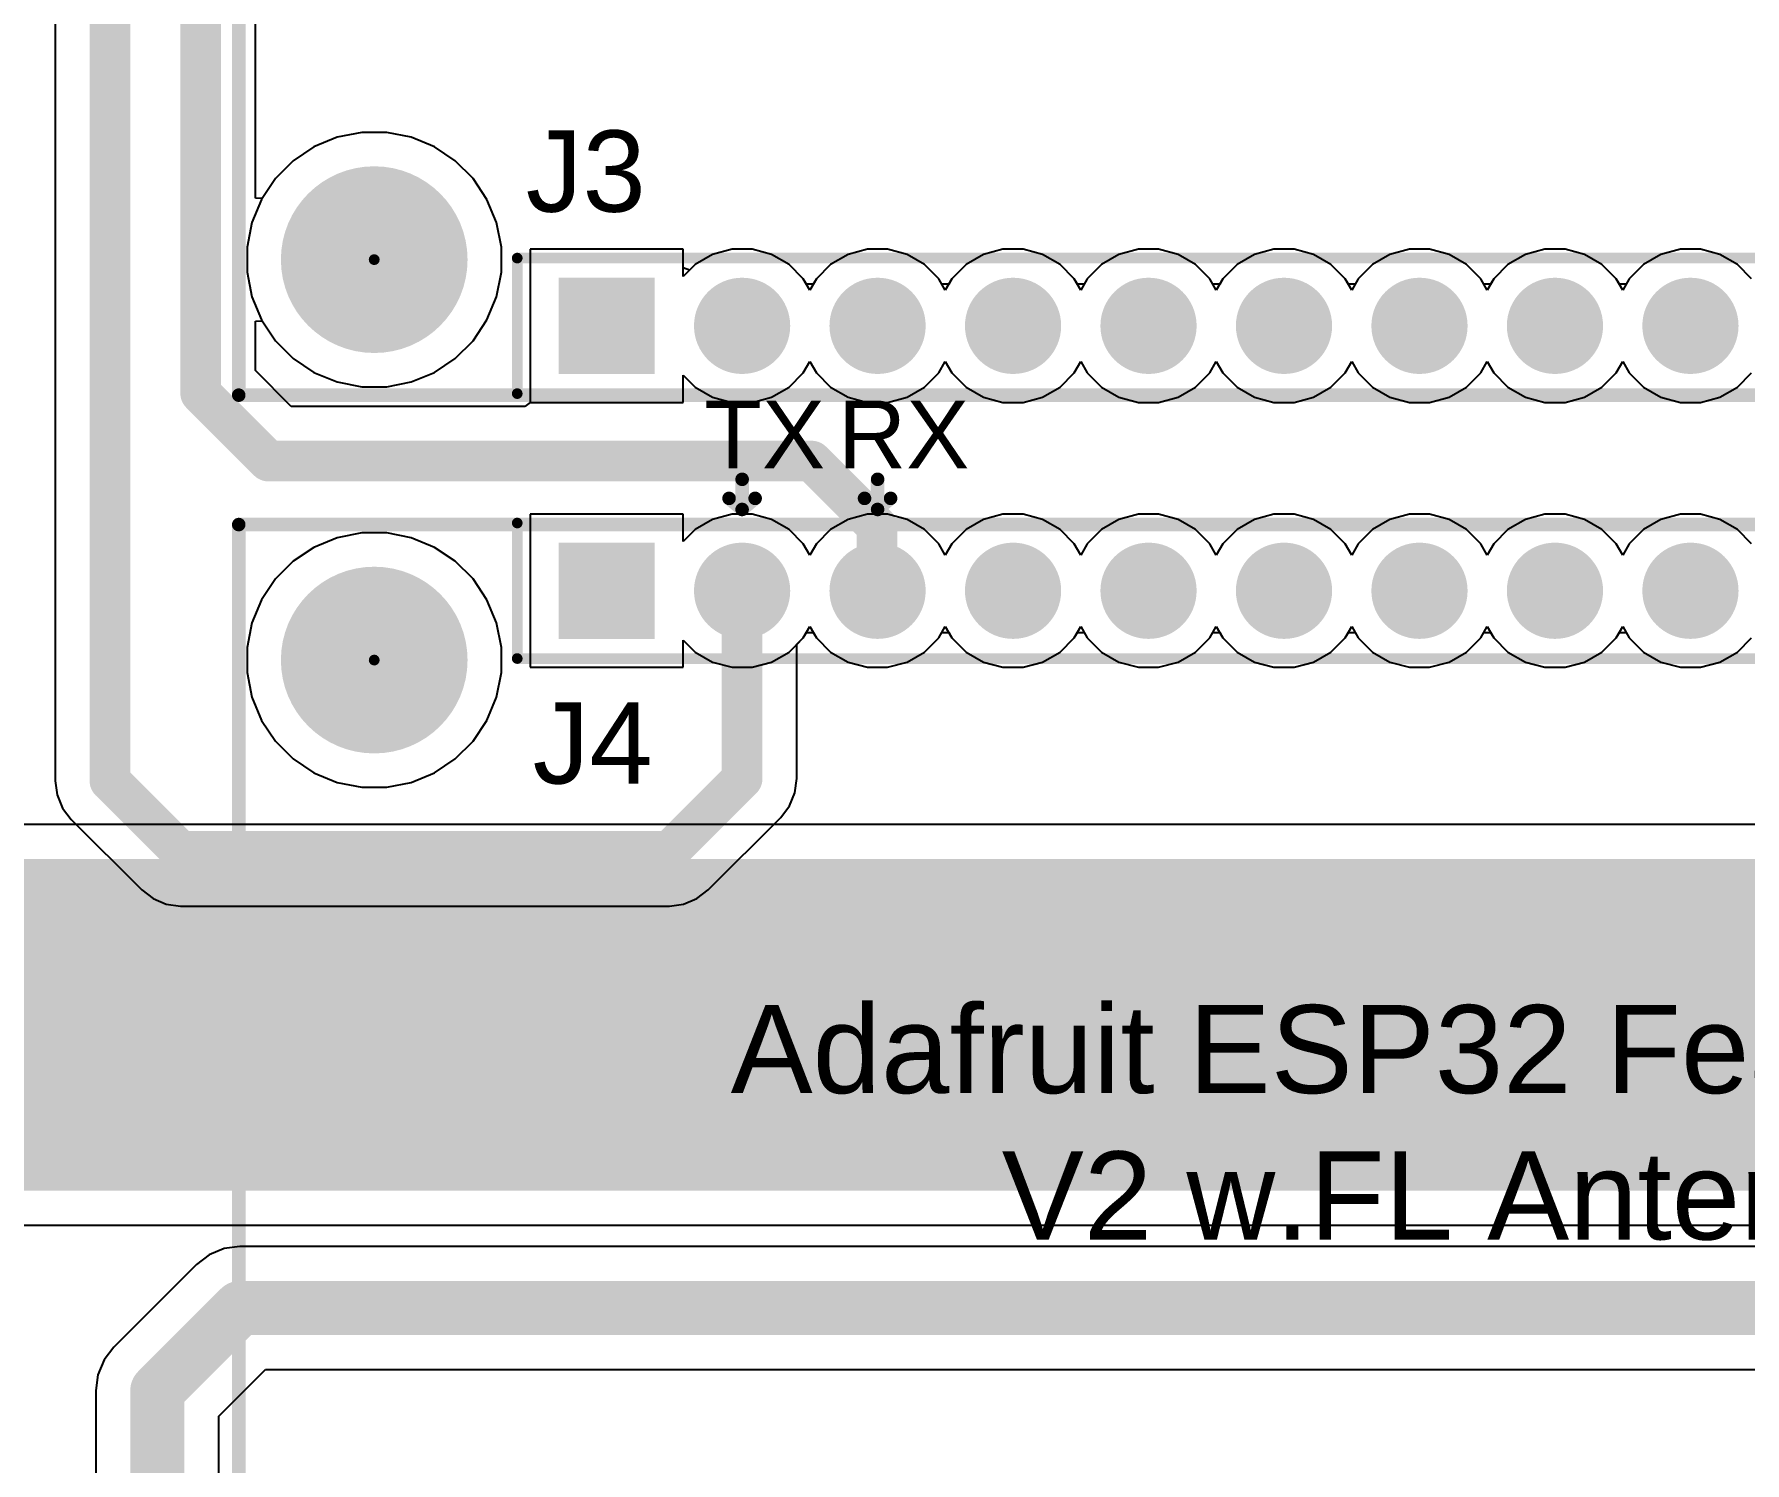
# Model space of a CAD drawing. Header units: millimetres. Extents: x 0 to 97, y 0 to 137.
# Drawn here: x 24.36 to 56.43, y 82.98 to 109.75 of the extents above; entities that cross this region are included whole.
import ezdxf

# ---------------------------------------------------------------- set-up
doc = ezdxf.new("R2010")
doc.units = ezdxf.units.MM
for name, color, linetype in [('BottomLayer', 5, 'Continuous'), ('BottomSolder', 6, 'Continuous'), ('MultiLayer', 9, 'Continuous'), ('PadHoleLayer', 156, 'Continuous'), ('TopLayer', 1, 'Continuous'), ('TopOverlay', 2, 'Continuous'), ('TopSolder', 216, 'Continuous')]:
    doc.layers.add(name, color=color, linetype=linetype)
doc.styles.add('Arial', font='', dxfattribs={"height": 0.2})
doc.styles.get('Arial').set_extended_font_data('Arial')

# ---------------------------------------------------------------- blocks, each defined once
blk = doc.blocks.new('HDR1X16_F______9')
at = {"layer": 'BottomLayer'}
blk.add_hatch(color=5, dxfattribs=at).paths.add_polyline_path([(-19.85, 0.8), (-18.25, 0.8), (-18.25, -0.8), (-19.85, -0.8)])
h = blk.add_hatch(color=5, dxfattribs=at)
edge = h.paths.add_edge_path()
edge.add_arc((-16.51, 0), 0.8, 0, 360)
h = blk.add_hatch(color=5, dxfattribs=at)
edge = h.paths.add_edge_path()
edge.add_arc((-13.97, 0), 0.8, 0, 360)
h = blk.add_hatch(color=5, dxfattribs=at)
edge = h.paths.add_edge_path()
edge.add_arc((-11.43, 0), 0.8, 0, 360)
h = blk.add_hatch(color=5, dxfattribs=at)
edge = h.paths.add_edge_path()
edge.add_arc((-8.89, 0), 0.8, 0, 360)
h = blk.add_hatch(color=5, dxfattribs=at)
edge = h.paths.add_edge_path()
edge.add_arc((-6.35, 0), 0.8, 0, 360)
h = blk.add_hatch(color=5, dxfattribs=at)
edge = h.paths.add_edge_path()
edge.add_arc((-3.81, 0), 0.8, 0, 360)
h = blk.add_hatch(color=5, dxfattribs=at)
edge = h.paths.add_edge_path()
edge.add_arc((-1.27, 0), 0.8, 0, 360)
h = blk.add_hatch(color=5, dxfattribs=at)
edge = h.paths.add_edge_path()
edge.add_arc((1.27, 0), 0.8, 0, 360)
at = {"layer": 'BottomSolder'}
blk.add_hatch(color=6, dxfattribs=at).paths.add_polyline_path([(-19.952, 0.902), (-18.148, 0.902), (-18.148, -0.902), (-19.952, -0.902)])
h = blk.add_hatch(color=6, dxfattribs=at)
edge = h.paths.add_edge_path()
edge.add_arc((-16.51, 0), 0.902, 0, 360)
h = blk.add_hatch(color=6, dxfattribs=at)
edge = h.paths.add_edge_path()
edge.add_arc((-13.97, 0), 0.902, 0, 360)
h = blk.add_hatch(color=6, dxfattribs=at)
edge = h.paths.add_edge_path()
edge.add_arc((-11.43, 0), 0.902, 0, 360)
h = blk.add_hatch(color=6, dxfattribs=at)
edge = h.paths.add_edge_path()
edge.add_arc((-8.89, 0), 0.902, 0, 360)
h = blk.add_hatch(color=6, dxfattribs=at)
edge = h.paths.add_edge_path()
edge.add_arc((-6.35, 0), 0.902, 0, 360)
h = blk.add_hatch(color=6, dxfattribs=at)
edge = h.paths.add_edge_path()
edge.add_arc((-3.81, 0), 0.902, 0, 360)
h = blk.add_hatch(color=6, dxfattribs=at)
edge = h.paths.add_edge_path()
edge.add_arc((-1.27, 0), 0.902, 0, 360)
h = blk.add_hatch(color=6, dxfattribs=at)
edge = h.paths.add_edge_path()
edge.add_arc((1.27, 0), 0.902, 0, 360)
at = {"layer": 'MultiLayer'}
blk.add_hatch(color=9, dxfattribs=at).paths.add_polyline_path([(-19.85, 0.8), (-18.25, 0.8), (-18.25, -0.8), (-19.85, -0.8)])
h = blk.add_hatch(color=9, dxfattribs=at)
edge = h.paths.add_edge_path()
edge.add_arc((-16.51, 0), 0.8, 0, 360)
h = blk.add_hatch(color=9, dxfattribs=at)
edge = h.paths.add_edge_path()
edge.add_arc((-13.97, 0), 0.8, 0, 360)
h = blk.add_hatch(color=9, dxfattribs=at)
edge = h.paths.add_edge_path()
edge.add_arc((-11.43, 0), 0.8, 0, 360)
h = blk.add_hatch(color=9, dxfattribs=at)
edge = h.paths.add_edge_path()
edge.add_arc((-8.89, 0), 0.8, 0, 360)
h = blk.add_hatch(color=9, dxfattribs=at)
edge = h.paths.add_edge_path()
edge.add_arc((-6.35, 0), 0.8, 0, 360)
h = blk.add_hatch(color=9, dxfattribs=at)
edge = h.paths.add_edge_path()
edge.add_arc((-3.81, 0), 0.8, 0, 360)
h = blk.add_hatch(color=9, dxfattribs=at)
edge = h.paths.add_edge_path()
edge.add_arc((-1.27, 0), 0.8, 0, 360)
h = blk.add_hatch(color=9, dxfattribs=at)
edge = h.paths.add_edge_path()
edge.add_arc((1.27, 0), 0.8, 0, 360)
at = {"layer": 'PadHoleLayer'}
h = blk.add_hatch(color=156, dxfattribs=at)
edge = h.paths.add_edge_path()
edge.add_arc((-19.05, 0), 0.475, 0, 360)
h = blk.add_hatch(color=156, dxfattribs=at)
edge = h.paths.add_edge_path()
edge.add_arc((-16.51, 0), 0.475, 0, 360)
h = blk.add_hatch(color=156, dxfattribs=at)
edge = h.paths.add_edge_path()
edge.add_arc((-13.97, 0), 0.475, 0, 360)
h = blk.add_hatch(color=156, dxfattribs=at)
edge = h.paths.add_edge_path()
edge.add_arc((-11.43, 0), 0.475, 0, 360)
h = blk.add_hatch(color=156, dxfattribs=at)
edge = h.paths.add_edge_path()
edge.add_arc((-8.89, 0), 0.475, 0, 360)
h = blk.add_hatch(color=156, dxfattribs=at)
edge = h.paths.add_edge_path()
edge.add_arc((-6.35, 0), 0.475, 0, 360)
h = blk.add_hatch(color=156, dxfattribs=at)
edge = h.paths.add_edge_path()
edge.add_arc((-3.81, 0), 0.475, 0, 360)
h = blk.add_hatch(color=156, dxfattribs=at)
edge = h.paths.add_edge_path()
edge.add_arc((-1.27, 0), 0.475, 0, 360)
h = blk.add_hatch(color=156, dxfattribs=at)
edge = h.paths.add_edge_path()
edge.add_arc((1.27, 0), 0.475, 0, 360)
at = {"layer": 'TopLayer'}
blk.add_hatch(color=1, dxfattribs=at).paths.add_polyline_path([(-19.85, 0.8), (-18.25, 0.8), (-18.25, -0.8), (-19.85, -0.8)])
h = blk.add_hatch(color=1, dxfattribs=at)
edge = h.paths.add_edge_path()
edge.add_arc((-16.51, 0), 0.8, 0, 360)
h = blk.add_hatch(color=1, dxfattribs=at)
edge = h.paths.add_edge_path()
edge.add_arc((-13.97, 0), 0.8, 0, 360)
h = blk.add_hatch(color=1, dxfattribs=at)
edge = h.paths.add_edge_path()
edge.add_arc((-11.43, 0), 0.8, 0, 360)
h = blk.add_hatch(color=1, dxfattribs=at)
edge = h.paths.add_edge_path()
edge.add_arc((-8.89, 0), 0.8, 0, 360)
h = blk.add_hatch(color=1, dxfattribs=at)
edge = h.paths.add_edge_path()
edge.add_arc((-6.35, 0), 0.8, 0, 360)
h = blk.add_hatch(color=1, dxfattribs=at)
edge = h.paths.add_edge_path()
edge.add_arc((-3.81, 0), 0.8, 0, 360)
h = blk.add_hatch(color=1, dxfattribs=at)
edge = h.paths.add_edge_path()
edge.add_arc((-1.27, 0), 0.8, 0, 360)
h = blk.add_hatch(color=1, dxfattribs=at)
edge = h.paths.add_edge_path()
edge.add_arc((1.27, 0), 0.8, 0, 360)
at = {"layer": 'TopSolder'}
blk.add_hatch(color=216, dxfattribs=at).paths.add_polyline_path([(-19.952, 0.902), (-18.148, 0.902), (-18.148, -0.902), (-19.952, -0.902)])
h = blk.add_hatch(color=216, dxfattribs=at)
edge = h.paths.add_edge_path()
edge.add_arc((-16.51, 0), 0.902, 0, 360)
h = blk.add_hatch(color=216, dxfattribs=at)
edge = h.paths.add_edge_path()
edge.add_arc((-13.97, 0), 0.902, 0, 360)
h = blk.add_hatch(color=216, dxfattribs=at)
edge = h.paths.add_edge_path()
edge.add_arc((-11.43, 0), 0.902, 0, 360)
h = blk.add_hatch(color=216, dxfattribs=at)
edge = h.paths.add_edge_path()
edge.add_arc((-8.89, 0), 0.902, 0, 360)
h = blk.add_hatch(color=216, dxfattribs=at)
edge = h.paths.add_edge_path()
edge.add_arc((-6.35, 0), 0.902, 0, 360)
h = blk.add_hatch(color=216, dxfattribs=at)
edge = h.paths.add_edge_path()
edge.add_arc((-3.81, 0), 0.902, 0, 360)
h = blk.add_hatch(color=216, dxfattribs=at)
edge = h.paths.add_edge_path()
edge.add_arc((-1.27, 0), 0.902, 0, 360)
h = blk.add_hatch(color=216, dxfattribs=at)
edge = h.paths.add_edge_path()
edge.add_arc((1.27, 0), 0.902, 0, 360)
at = {"layer": 'TopOverlay', "const_width": 0.2}
for points in [[(-20.726, -1.27), (-20.726, 1.27)], [(-20.726, 1.27), (20.26, 1.27)], [(-20.726, -1.27), (20.26, -1.27)]]:
    blk.add_lwpolyline(points, dxfattribs=at)
at = {"layer": 'TopOverlay', "const_width": 0.1}
for points in [[(-20.776, 1.27, 1), (-20.676, 1.27, 1)], [(-20.776, 1.27, 1), (-20.676, 1.27, 1)], [(-20.776, -1.27, 1), (-20.676, -1.27, 1)], [(-20.776, -1.27, 1), (-20.676, -1.27, 1)]]:
    blk.add_lwpolyline(points, format="xyb", close=True, dxfattribs=at)
blk = doc.blocks.new('HDR1X16_F______16')
at = {"layer": 'BottomLayer'}
blk.add_hatch(color=5, dxfattribs=at).paths.add_polyline_path([(-19.85, 0.8), (-18.25, 0.8), (-18.25, -0.8), (-19.85, -0.8)])
h = blk.add_hatch(color=5, dxfattribs=at)
edge = h.paths.add_edge_path()
edge.add_arc((-16.51, 0), 0.8, 0, 360)
h = blk.add_hatch(color=5, dxfattribs=at)
edge = h.paths.add_edge_path()
edge.add_arc((-13.97, 0), 0.8, 0, 360)
h = blk.add_hatch(color=5, dxfattribs=at)
edge = h.paths.add_edge_path()
edge.add_arc((-11.43, 0), 0.8, 0, 360)
h = blk.add_hatch(color=5, dxfattribs=at)
edge = h.paths.add_edge_path()
edge.add_arc((-8.89, 0), 0.8, 0, 360)
h = blk.add_hatch(color=5, dxfattribs=at)
edge = h.paths.add_edge_path()
edge.add_arc((-6.35, 0), 0.8, 0, 360)
h = blk.add_hatch(color=5, dxfattribs=at)
edge = h.paths.add_edge_path()
edge.add_arc((-3.81, 0), 0.8, 0, 360)
h = blk.add_hatch(color=5, dxfattribs=at)
edge = h.paths.add_edge_path()
edge.add_arc((-1.27, 0), 0.8, 0, 360)
h = blk.add_hatch(color=5, dxfattribs=at)
edge = h.paths.add_edge_path()
edge.add_arc((1.27, 0), 0.8, 0, 360)
at = {"layer": 'BottomSolder'}
blk.add_hatch(color=6, dxfattribs=at).paths.add_polyline_path([(-19.952, 0.902), (-18.148, 0.902), (-18.148, -0.902), (-19.952, -0.902)])
h = blk.add_hatch(color=6, dxfattribs=at)
edge = h.paths.add_edge_path()
edge.add_arc((-16.51, 0), 0.902, 0, 360)
h = blk.add_hatch(color=6, dxfattribs=at)
edge = h.paths.add_edge_path()
edge.add_arc((-13.97, 0), 0.902, 0, 360)
h = blk.add_hatch(color=6, dxfattribs=at)
edge = h.paths.add_edge_path()
edge.add_arc((-11.43, 0), 0.902, 0, 360)
h = blk.add_hatch(color=6, dxfattribs=at)
edge = h.paths.add_edge_path()
edge.add_arc((-8.89, 0), 0.902, 0, 360)
h = blk.add_hatch(color=6, dxfattribs=at)
edge = h.paths.add_edge_path()
edge.add_arc((-6.35, 0), 0.902, 0, 360)
h = blk.add_hatch(color=6, dxfattribs=at)
edge = h.paths.add_edge_path()
edge.add_arc((-3.81, 0), 0.902, 0, 360)
h = blk.add_hatch(color=6, dxfattribs=at)
edge = h.paths.add_edge_path()
edge.add_arc((-1.27, 0), 0.902, 0, 360)
h = blk.add_hatch(color=6, dxfattribs=at)
edge = h.paths.add_edge_path()
edge.add_arc((1.27, 0), 0.902, 0, 360)
at = {"layer": 'MultiLayer'}
blk.add_hatch(color=9, dxfattribs=at).paths.add_polyline_path([(-19.85, 0.8), (-18.25, 0.8), (-18.25, -0.8), (-19.85, -0.8)])
h = blk.add_hatch(color=9, dxfattribs=at)
edge = h.paths.add_edge_path()
edge.add_arc((-16.51, 0), 0.8, 0, 360)
h = blk.add_hatch(color=9, dxfattribs=at)
edge = h.paths.add_edge_path()
edge.add_arc((-13.97, 0), 0.8, 0, 360)
h = blk.add_hatch(color=9, dxfattribs=at)
edge = h.paths.add_edge_path()
edge.add_arc((-11.43, 0), 0.8, 0, 360)
h = blk.add_hatch(color=9, dxfattribs=at)
edge = h.paths.add_edge_path()
edge.add_arc((-8.89, 0), 0.8, 0, 360)
h = blk.add_hatch(color=9, dxfattribs=at)
edge = h.paths.add_edge_path()
edge.add_arc((-6.35, 0), 0.8, 0, 360)
h = blk.add_hatch(color=9, dxfattribs=at)
edge = h.paths.add_edge_path()
edge.add_arc((-3.81, 0), 0.8, 0, 360)
h = blk.add_hatch(color=9, dxfattribs=at)
edge = h.paths.add_edge_path()
edge.add_arc((-1.27, 0), 0.8, 0, 360)
h = blk.add_hatch(color=9, dxfattribs=at)
edge = h.paths.add_edge_path()
edge.add_arc((1.27, 0), 0.8, 0, 360)
at = {"layer": 'PadHoleLayer'}
h = blk.add_hatch(color=156, dxfattribs=at)
edge = h.paths.add_edge_path()
edge.add_arc((-19.05, 0), 0.475, 0, 360)
h = blk.add_hatch(color=156, dxfattribs=at)
edge = h.paths.add_edge_path()
edge.add_arc((-16.51, 0), 0.475, 0, 360)
h = blk.add_hatch(color=156, dxfattribs=at)
edge = h.paths.add_edge_path()
edge.add_arc((-13.97, 0), 0.475, 0, 360)
h = blk.add_hatch(color=156, dxfattribs=at)
edge = h.paths.add_edge_path()
edge.add_arc((-11.43, 0), 0.475, 0, 360)
h = blk.add_hatch(color=156, dxfattribs=at)
edge = h.paths.add_edge_path()
edge.add_arc((-8.89, 0), 0.475, 0, 360)
h = blk.add_hatch(color=156, dxfattribs=at)
edge = h.paths.add_edge_path()
edge.add_arc((-6.35, 0), 0.475, 0, 360)
h = blk.add_hatch(color=156, dxfattribs=at)
edge = h.paths.add_edge_path()
edge.add_arc((-3.81, 0), 0.475, 0, 360)
h = blk.add_hatch(color=156, dxfattribs=at)
edge = h.paths.add_edge_path()
edge.add_arc((-1.27, 0), 0.475, 0, 360)
h = blk.add_hatch(color=156, dxfattribs=at)
edge = h.paths.add_edge_path()
edge.add_arc((1.27, 0), 0.475, 0, 360)
at = {"layer": 'TopLayer'}
blk.add_hatch(color=1, dxfattribs=at).paths.add_polyline_path([(-19.85, 0.8), (-18.25, 0.8), (-18.25, -0.8), (-19.85, -0.8)])
h = blk.add_hatch(color=1, dxfattribs=at)
edge = h.paths.add_edge_path()
edge.add_arc((-16.51, 0), 0.8, 0, 360)
h = blk.add_hatch(color=1, dxfattribs=at)
edge = h.paths.add_edge_path()
edge.add_arc((-13.97, 0), 0.8, 0, 360)
h = blk.add_hatch(color=1, dxfattribs=at)
edge = h.paths.add_edge_path()
edge.add_arc((-11.43, 0), 0.8, 0, 360)
h = blk.add_hatch(color=1, dxfattribs=at)
edge = h.paths.add_edge_path()
edge.add_arc((-8.89, 0), 0.8, 0, 360)
h = blk.add_hatch(color=1, dxfattribs=at)
edge = h.paths.add_edge_path()
edge.add_arc((-6.35, 0), 0.8, 0, 360)
h = blk.add_hatch(color=1, dxfattribs=at)
edge = h.paths.add_edge_path()
edge.add_arc((-3.81, 0), 0.8, 0, 360)
h = blk.add_hatch(color=1, dxfattribs=at)
edge = h.paths.add_edge_path()
edge.add_arc((-1.27, 0), 0.8, 0, 360)
h = blk.add_hatch(color=1, dxfattribs=at)
edge = h.paths.add_edge_path()
edge.add_arc((1.27, 0), 0.8, 0, 360)
at = {"layer": 'TopSolder'}
blk.add_hatch(color=216, dxfattribs=at).paths.add_polyline_path([(-19.952, 0.902), (-18.148, 0.902), (-18.148, -0.902), (-19.952, -0.902)])
h = blk.add_hatch(color=216, dxfattribs=at)
edge = h.paths.add_edge_path()
edge.add_arc((-16.51, 0), 0.902, 0, 360)
h = blk.add_hatch(color=216, dxfattribs=at)
edge = h.paths.add_edge_path()
edge.add_arc((-13.97, 0), 0.902, 0, 360)
h = blk.add_hatch(color=216, dxfattribs=at)
edge = h.paths.add_edge_path()
edge.add_arc((-11.43, 0), 0.902, 0, 360)
h = blk.add_hatch(color=216, dxfattribs=at)
edge = h.paths.add_edge_path()
edge.add_arc((-8.89, 0), 0.902, 0, 360)
h = blk.add_hatch(color=216, dxfattribs=at)
edge = h.paths.add_edge_path()
edge.add_arc((-6.35, 0), 0.902, 0, 360)
h = blk.add_hatch(color=216, dxfattribs=at)
edge = h.paths.add_edge_path()
edge.add_arc((-3.81, 0), 0.902, 0, 360)
h = blk.add_hatch(color=216, dxfattribs=at)
edge = h.paths.add_edge_path()
edge.add_arc((-1.27, 0), 0.902, 0, 360)
h = blk.add_hatch(color=216, dxfattribs=at)
edge = h.paths.add_edge_path()
edge.add_arc((1.27, 0), 0.902, 0, 360)
at = {"layer": 'TopOverlay', "const_width": 0.2}
for points in [[(-20.726, 1.27), (20.26, 1.27)], [(-20.726, -1.27), (-20.726, 1.27)], [(-20.726, -1.27), (20.26, -1.27)]]:
    blk.add_lwpolyline(points, dxfattribs=at)
at = {"layer": 'TopOverlay', "const_width": 0.1}
for points in [[(-20.776, 1.27, 1), (-20.676, 1.27, 1)], [(-20.776, 1.27, 1), (-20.676, 1.27, 1)], [(-20.776, -1.27, 1), (-20.676, -1.27, 1)], [(-20.776, -1.27, 1), (-20.676, -1.27, 1)]]:
    blk.add_lwpolyline(points, format="xyb", close=True, dxfattribs=at)

msp = doc.modelspace()

# ---------------------------------------------------------------- hatches: boundary and pattern name
at = {"layer": 'BottomSolder'}
h = msp.add_hatch(color=6, dxfattribs=at)
edge = h.paths.add_edge_path()
edge.add_arc((30.736, 105.528), 0.102, 0, 360)
h = msp.add_hatch(color=6, dxfattribs=at)
edge = h.paths.add_edge_path()
edge.add_arc((30.736, 98.022), 0.102, 0, 360)
at = {"layer": 'PadHoleLayer'}
h = msp.add_hatch(color=156, dxfattribs=at)
edge = h.paths.add_edge_path()
edge.add_arc((30.736, 105.528), 1.75, 0, 360)
h = msp.add_hatch(color=156, dxfattribs=at)
edge = h.paths.add_edge_path()
edge.add_arc((30.736, 98.022), 1.75, 0, 360)
at = {"layer": 'TopLayer'}
for points in [[(23.466, 88.292), (71.898, 88.292), (71.898, 94.292), (23.466, 94.292)], [(19, 88.076), (71.898, 88.076), (71.898, 90.292), (19, 90.292)]]:
    msp.add_hatch(color=1, dxfattribs=at).paths.add_polyline_path(points)
at = {"layer": 'TopSolder'}
h = msp.add_hatch(color=216, dxfattribs=at)
edge = h.paths.add_edge_path()
edge.add_arc((30.736, 105.528), 0.102, 0, 360)
h = msp.add_hatch(color=216, dxfattribs=at)
edge = h.paths.add_edge_path()
edge.add_arc((30.736, 98.022), 0.102, 0, 360)

# ---------------------------------------------------------------- linework, layer by layer
at = {"layer": 'BottomLayer'}
for p, q in [((24.756, 126.492), (24.756, 95.758)), ((28.508, 106.683), (28.508, 117.508)), ((30.04, 107.821), (29.606, 107.642)), ((30.501, 107.913), (30.04, 107.821)), ((30.971, 107.913), (30.501, 107.913)), ((31.431, 107.821), (30.971, 107.913)), ((31.865, 107.642), (31.431, 107.821)), ((29.606, 107.642), (29.215, 107.381)), ((32.256, 107.381), (31.865, 107.642)), ((29.215, 107.381), (28.883, 107.048)), ((32.588, 107.048), (32.256, 107.381)), ((28.883, 107.048), (28.635, 106.676)), ((32.849, 106.658), (32.588, 107.048)), ((28.635, 106.676), (28.508, 106.683)), ((33.029, 106.224), (32.849, 106.658)), ((33.121, 105.763), (33.029, 106.224)), ((33.121, 105.293), (33.121, 105.763)), ((36.528, 105.722), (33.658, 105.722)), ((33.658, 105.722), (33.658, 102.904)), ((36.528, 105.377), (36.528, 105.722)), ((37.079, 105.624), (36.752, 105.435)), ((37.444, 105.722), (37.079, 105.624)), ((37.822, 105.722), (37.444, 105.722)), ((38.187, 105.624), (37.822, 105.722)), ((38.514, 105.435), (38.187, 105.624)), ((39.619, 105.624), (39.292, 105.435)), ((39.984, 105.722), (39.619, 105.624)), ((40.362, 105.722), (39.984, 105.722)), ((40.727, 105.624), (40.362, 105.722)), ((41.054, 105.435), (40.727, 105.624)), ((42.159, 105.624), (41.832, 105.435)), ((42.524, 105.722), (42.159, 105.624)), ((42.902, 105.722), (42.524, 105.722)), ((43.267, 105.624), (42.902, 105.722)), ((43.594, 105.435), (43.267, 105.624)), ((44.699, 105.624), (44.372, 105.435)), ((45.064, 105.722), (44.699, 105.624)), ((45.442, 105.722), (45.064, 105.722)), ((45.807, 105.624), (45.442, 105.722)), ((46.134, 105.435), (45.807, 105.624)), ((47.239, 105.624), (46.912, 105.435)), ((47.604, 105.722), (47.239, 105.624)), ((47.982, 105.722), (47.604, 105.722)), ((48.347, 105.624), (47.982, 105.722)), ((48.674, 105.435), (48.347, 105.624)), ((49.779, 105.624), (49.452, 105.435)), ((50.144, 105.722), (49.779, 105.624)), ((50.522, 105.722), (50.144, 105.722)), ((50.887, 105.624), (50.522, 105.722)), ((51.214, 105.435), (50.887, 105.624)), ((52.319, 105.624), (51.992, 105.435)), ((52.684, 105.722), (52.319, 105.624)), ((53.062, 105.722), (52.684, 105.722)), ((53.427, 105.624), (53.062, 105.722)), ((53.754, 105.435), (53.427, 105.624)), ((54.859, 105.624), (54.532, 105.435)), ((55.224, 105.722), (54.859, 105.624)), ((55.602, 105.722), (55.224, 105.722)), ((55.967, 105.624), (55.602, 105.722)), ((56.294, 105.435), (55.967, 105.624)), ((33.029, 104.832), (33.121, 105.293)), ((36.645, 105.329), (36.528, 105.377)), ((36.752, 105.435), (36.645, 105.329)), ((38.781, 105.168), (38.514, 105.435)), ((39.292, 105.435), (39.025, 105.168)), ((41.321, 105.168), (41.054, 105.435)), ((41.832, 105.435), (41.565, 105.168)), ((43.861, 105.168), (43.594, 105.435)), ((44.372, 105.435), (44.105, 105.168)), ((46.401, 105.168), (46.134, 105.435)), ((46.912, 105.435), (46.645, 105.168)), ((48.941, 105.168), (48.674, 105.435)), ((49.452, 105.435), (49.185, 105.168)), ((51.481, 105.168), (51.214, 105.435)), ((51.992, 105.435), (51.725, 105.168)), ((54.021, 105.168), (53.754, 105.435)), ((54.532, 105.435), (54.265, 105.168)), ((56.561, 105.168), (56.294, 105.435)), ((38.84, 105.067), (38.781, 105.168)), ((38.967, 105.067), (38.84, 105.067)), ((39.025, 105.168), (38.967, 105.067)), ((41.38, 105.067), (41.321, 105.168)), ((41.507, 105.067), (41.38, 105.067)), ((41.565, 105.168), (41.507, 105.067)), ((43.92, 105.067), (43.861, 105.168)), ((44.047, 105.067), (43.92, 105.067)), ((44.105, 105.168), (44.047, 105.067)), ((46.46, 105.067), (46.401, 105.168)), ((46.587, 105.067), (46.46, 105.067)), ((46.645, 105.168), (46.587, 105.067)), ((49, 105.067), (48.941, 105.168)), ((49.127, 105.067), (49, 105.067)), ((49.185, 105.168), (49.127, 105.067)), ((51.54, 105.067), (51.481, 105.168)), ((51.667, 105.067), (51.54, 105.067)), ((51.725, 105.168), (51.667, 105.067)), ((54.08, 105.067), (54.021, 105.168)), ((54.207, 105.067), (54.08, 105.067)), ((54.265, 105.168), (54.207, 105.067)), ((32.849, 104.398), (33.029, 104.832)), ((28.508, 104.373), (28.635, 104.38)), ((28.508, 103.447), (28.508, 104.373)), ((28.635, 104.38), (28.883, 104.008)), ((32.588, 104.008), (32.849, 104.398)), ((28.883, 104.008), (29.215, 103.675)), ((32.256, 103.675), (32.588, 104.008)), ((29.215, 103.675), (29.606, 103.414)), ((31.865, 103.414), (32.256, 103.675)), ((29.177, 102.777), (28.508, 103.447)), ((29.606, 103.414), (30.04, 103.235)), ((31.431, 103.235), (31.865, 103.414)), ((30.04, 103.235), (30.501, 103.143)), ((30.501, 103.143), (30.971, 103.143)), ((30.971, 103.143), (31.431, 103.235)), ((33.562, 102.777), (29.177, 102.777)), ((33.658, 102.852), (33.562, 102.777)), ((33.658, 102.904), (33.658, 102.852)), ((38.781, 98.439), (38.84, 98.54)), ((38.84, 98.54), (38.967, 98.54)), ((38.967, 98.54), (39.025, 98.439)), ((41.321, 98.439), (41.38, 98.54)), ((41.38, 98.54), (41.507, 98.54)), ((41.507, 98.54), (41.565, 98.439)), ((43.861, 98.439), (43.92, 98.54)), ((43.92, 98.54), (44.047, 98.54)), ((44.047, 98.54), (44.105, 98.439)), ((46.401, 98.439), (46.46, 98.54)), ((46.46, 98.54), (46.587, 98.54)), ((46.587, 98.54), (46.645, 98.439)), ((48.941, 98.439), (49, 98.54)), ((49, 98.54), (49.127, 98.54)), ((49.127, 98.54), (49.185, 98.439)), ((51.481, 98.439), (51.54, 98.54)), ((51.54, 98.54), (51.667, 98.54)), ((51.667, 98.54), (51.725, 98.439)), ((54.021, 98.439), (54.08, 98.54)), ((54.08, 98.54), (54.207, 98.54)), ((54.207, 98.54), (54.265, 98.439)), ((38.658, 98.316), (38.781, 98.439)), ((38.658, 95.799), (38.658, 98.316)), ((39.025, 98.439), (39.292, 98.172)), ((39.292, 98.172), (39.619, 97.983)), ((40.727, 97.983), (41.054, 98.172)), ((41.054, 98.172), (41.321, 98.439)), ((41.565, 98.439), (41.832, 98.172)), ((41.832, 98.172), (42.159, 97.983)), ((43.267, 97.983), (43.594, 98.172)), ((43.594, 98.172), (43.861, 98.439)), ((44.105, 98.439), (44.372, 98.172)), ((44.372, 98.172), (44.699, 97.983)), ((45.807, 97.983), (46.134, 98.172)), ((46.134, 98.172), (46.401, 98.439)), ((46.645, 98.439), (46.912, 98.172)), ((46.912, 98.172), (47.239, 97.983)), ((48.347, 97.983), (48.674, 98.172)), ((48.674, 98.172), (48.941, 98.439)), ((49.185, 98.439), (49.452, 98.172)), ((49.452, 98.172), (49.779, 97.983)), ((50.887, 97.983), (51.214, 98.172)), ((51.214, 98.172), (51.481, 98.439)), ((51.725, 98.439), (51.992, 98.172)), ((51.992, 98.172), (52.319, 97.983)), ((53.427, 97.983), (53.754, 98.172)), ((53.754, 98.172), (54.021, 98.439)), ((54.265, 98.439), (54.532, 98.172)), ((54.532, 98.172), (54.859, 97.983)), ((55.967, 97.983), (56.294, 98.172)), ((56.294, 98.172), (56.561, 98.439)), ((39.619, 97.983), (39.984, 97.886)), ((39.984, 97.886), (40.362, 97.886)), ((40.362, 97.886), (40.727, 97.983)), ((42.159, 97.983), (42.524, 97.886)), ((42.524, 97.886), (42.902, 97.886)), ((42.902, 97.886), (43.267, 97.983)), ((44.699, 97.983), (45.064, 97.886)), ((45.064, 97.886), (45.442, 97.886)), ((45.442, 97.886), (45.807, 97.983)), ((47.239, 97.983), (47.604, 97.886)), ((47.604, 97.886), (47.982, 97.886)), ((47.982, 97.886), (48.347, 97.983)), ((49.779, 97.983), (50.144, 97.886)), ((50.144, 97.886), (50.522, 97.886)), ((50.522, 97.886), (50.887, 97.983)), ((52.319, 97.983), (52.684, 97.886)), ((52.684, 97.886), (53.062, 97.886)), ((53.062, 97.886), (53.427, 97.983)), ((54.859, 97.983), (55.224, 97.886)), ((55.224, 97.886), (55.602, 97.886)), ((55.602, 97.886), (55.967, 97.983)), ((24.756, 95.758), (24.756, 95.758)), ((24.756, 95.758), (24.791, 95.493)), ((38.623, 95.534), (38.658, 95.799)), ((24.791, 95.493), (24.894, 95.246)), ((38.358, 95.074), (38.52, 95.287)), ((38.52, 95.287), (38.623, 95.534)), ((24.894, 95.246), (25.056, 95.033)), ((25.056, 95.033), (26.377, 93.713)), ((36.996, 93.713), (38.358, 95.074)), ((38.358, 95.074), (38.358, 95.074)), ((26.377, 93.713), (26.377, 93.713)), ((26.377, 93.713), (26.589, 93.55)), ((36.784, 93.55), (36.996, 93.713)), ((26.589, 93.55), (26.837, 93.447)), ((26.837, 93.447), (27.102, 93.412)), ((27.102, 93.412), (36.271, 93.412)), ((36.271, 93.412), (36.536, 93.447)), ((36.271, 93.412), (36.271, 93.412)), ((36.536, 93.447), (36.784, 93.55)), ((27.921, 86.991), (27.643, 86.876)), ((28.219, 87.03), (27.921, 86.991)), ((61.168, 87.03), (28.219, 87.03)), ((28.219, 87.03), (28.219, 87.03)), ((27.404, 86.693), (25.855, 85.143)), ((27.643, 86.876), (27.404, 86.693)), ((25.855, 85.143), (25.672, 84.904)), ((25.672, 84.904), (25.556, 84.626)), ((27.823, 83.85), (28.697, 84.725)), ((28.697, 84.725), (61.646, 84.725)), ((25.556, 84.626), (25.517, 84.328)), ((25.517, 84.328), (25.517, 74.453)), ((27.823, 75.593), (27.823, 83.85))]:
    msp.add_line(p, q, dxfattribs=at)
for points, const_width in [([(25.781, 95.758), (25.781, 126.492)], 0.762), ([(27.483, 103.022), (27.483, 117.932)], 0.762), ([(27.483, 103.022), (28.753, 101.752)], 0.762), ([(28.753, 101.752), (38.938, 101.752)], 0.762), ([(38.938, 101.752), (40.16, 100.531)], 0.762), ([(40.16, 99.334), (40.16, 100.531)], 0.762), ([(37.633, 95.799), (37.633, 99.321)], 0.762), ([(40.16, 99.334), (40.173, 99.321)], 0.762), ([(25.781, 95.758), (27.102, 94.437)], 0.762), ([(36.271, 94.437), (37.633, 95.799)], 0.762), ([(27.102, 94.437), (36.271, 94.437)], 0.762), ([(26.67, 84.328), (28.219, 85.877)], 1.016), ([(28.219, 85.877), (61.646, 85.877)], 1.016), ([(26.67, 73.58), (26.67, 84.328)], 1.016)]:
    msp.add_lwpolyline(points, dxfattribs=dict(at, const_width=const_width))
for points, const_width in [([(27.292, 103.022, 1), (27.673, 103.022, 1)], 0.381), ([(27.292, 103.022, 1), (27.673, 103.022, 1)], 0.381), ([(28.562, 101.752, 1), (28.943, 101.752, 1)], 0.381), ([(28.562, 101.752, 1), (28.943, 101.752, 1)], 0.381), ([(38.748, 101.752, 1), (39.129, 101.752, 1)], 0.381), ([(38.748, 101.752, 1), (39.129, 101.752, 1)], 0.381), ([(39.969, 100.531, 1), (40.35, 100.531, 1)], 0.381), ([(39.969, 100.531, 1), (40.35, 100.531, 1)], 0.381), ([(37.443, 99.321, 1), (37.824, 99.321, 1)], 0.381), ([(39.969, 99.334, 1), (40.35, 99.334, 1)], 0.381), ([(39.969, 99.334, 1), (40.35, 99.334, 1)], 0.381), ([(39.983, 99.321, 1), (40.364, 99.321, 1)], 0.381), ([(25.59, 95.758, 1), (25.971, 95.758, 1)], 0.381), ([(25.59, 95.758, 1), (25.971, 95.758, 1)], 0.381), ([(37.443, 95.799, 1), (37.824, 95.799, 1)], 0.381), ([(37.443, 95.799, 1), (37.824, 95.799, 1)], 0.381), ([(26.911, 94.437, 1), (27.292, 94.437, 1)], 0.381), ([(26.911, 94.437, 1), (27.292, 94.437, 1)], 0.381), ([(36.081, 94.437, 1), (36.462, 94.437, 1)], 0.381), ([(36.081, 94.437, 1), (36.462, 94.437, 1)], 0.381), ([(27.965, 85.877, 1), (28.473, 85.877, 1)], 0.508), ([(27.965, 85.877, 1), (28.473, 85.877, 1)], 0.508), ([(26.416, 84.328, 1), (26.924, 84.328, 1)], 0.508), ([(26.416, 84.328, 1), (26.924, 84.328, 1)], 0.508)]:
    msp.add_lwpolyline(points, format="xyb", close=True, dxfattribs=dict(at, const_width=const_width))
at = {"layer": 'TopLayer'}
for p, q in [((30.04, 107.821), (29.606, 107.642)), ((30.501, 107.913), (30.04, 107.821)), ((30.971, 107.913), (30.501, 107.913)), ((31.431, 107.821), (30.971, 107.913)), ((31.865, 107.642), (31.431, 107.821)), ((29.606, 107.642), (29.215, 107.381)), ((32.256, 107.381), (31.865, 107.642)), ((29.215, 107.381), (28.883, 107.048)), ((32.588, 107.048), (32.256, 107.381)), ((28.883, 107.048), (28.622, 106.658)), ((32.849, 106.658), (32.588, 107.048)), ((28.622, 106.658), (28.442, 106.224)), ((33.029, 106.224), (32.849, 106.658)), ((28.442, 106.224), (28.351, 105.763)), ((33.121, 105.763), (33.029, 106.224)), ((28.351, 105.763), (28.351, 105.293)), ((33.121, 105.293), (33.121, 105.763)), ((36.528, 105.722), (33.658, 105.722)), ((33.658, 105.722), (33.658, 102.852)), ((36.528, 105.211), (36.528, 105.722)), ((37.079, 105.624), (36.752, 105.435)), ((37.444, 105.722), (37.079, 105.624)), ((37.822, 105.722), (37.444, 105.722)), ((38.187, 105.624), (37.822, 105.722)), ((38.514, 105.435), (38.187, 105.624)), ((39.619, 105.624), (39.292, 105.435)), ((39.984, 105.722), (39.619, 105.624)), ((40.362, 105.722), (39.984, 105.722)), ((40.727, 105.624), (40.362, 105.722)), ((41.054, 105.435), (40.727, 105.624)), ((42.159, 105.624), (41.832, 105.435)), ((42.524, 105.722), (42.159, 105.624)), ((42.902, 105.722), (42.524, 105.722)), ((43.267, 105.624), (42.902, 105.722)), ((43.594, 105.435), (43.267, 105.624)), ((44.699, 105.624), (44.372, 105.435)), ((45.064, 105.722), (44.699, 105.624)), ((45.442, 105.722), (45.064, 105.722)), ((45.807, 105.624), (45.442, 105.722)), ((46.134, 105.435), (45.807, 105.624)), ((47.239, 105.624), (46.912, 105.435)), ((47.604, 105.722), (47.239, 105.624)), ((47.982, 105.722), (47.604, 105.722)), ((48.347, 105.624), (47.982, 105.722)), ((48.674, 105.435), (48.347, 105.624)), ((49.779, 105.624), (49.452, 105.435)), ((50.144, 105.722), (49.779, 105.624)), ((50.522, 105.722), (50.144, 105.722)), ((50.887, 105.624), (50.522, 105.722)), ((51.214, 105.435), (50.887, 105.624)), ((52.319, 105.624), (51.992, 105.435)), ((52.684, 105.722), (52.319, 105.624)), ((53.062, 105.722), (52.684, 105.722)), ((53.427, 105.624), (53.062, 105.722)), ((53.754, 105.435), (53.427, 105.624)), ((54.859, 105.624), (54.532, 105.435)), ((55.224, 105.722), (54.859, 105.624)), ((55.602, 105.722), (55.224, 105.722)), ((55.967, 105.624), (55.602, 105.722)), ((56.294, 105.435), (55.967, 105.624)), ((28.351, 105.293), (28.442, 104.832)), ((33.029, 104.832), (33.121, 105.293)), ((36.752, 105.435), (36.528, 105.211)), ((38.781, 105.168), (38.514, 105.435)), ((39.292, 105.435), (39.025, 105.168)), ((41.321, 105.168), (41.054, 105.435)), ((41.832, 105.435), (41.565, 105.168)), ((43.861, 105.168), (43.594, 105.435)), ((44.372, 105.435), (44.105, 105.168)), ((46.401, 105.168), (46.134, 105.435)), ((46.912, 105.435), (46.645, 105.168)), ((48.941, 105.168), (48.674, 105.435)), ((49.452, 105.435), (49.185, 105.168)), ((51.481, 105.168), (51.214, 105.435)), ((51.992, 105.435), (51.725, 105.168)), ((54.021, 105.168), (53.754, 105.435)), ((54.532, 105.435), (54.265, 105.168)), ((56.561, 105.168), (56.294, 105.435)), ((38.903, 104.957), (38.781, 105.168)), ((39.025, 105.168), (38.903, 104.957)), ((41.443, 104.957), (41.321, 105.168)), ((41.565, 105.168), (41.443, 104.957)), ((43.983, 104.957), (43.861, 105.168)), ((44.105, 105.168), (43.983, 104.957)), ((46.523, 104.957), (46.401, 105.168)), ((46.645, 105.168), (46.523, 104.957)), ((49.063, 104.957), (48.941, 105.168)), ((49.185, 105.168), (49.063, 104.957)), ((51.603, 104.957), (51.481, 105.168)), ((51.725, 105.168), (51.603, 104.957)), ((54.143, 104.957), (54.021, 105.168)), ((54.265, 105.168), (54.143, 104.957)), ((28.442, 104.832), (28.622, 104.398)), ((32.849, 104.398), (33.029, 104.832)), ((28.622, 104.398), (28.883, 104.008)), ((32.588, 104.008), (32.849, 104.398)), ((28.883, 104.008), (29.215, 103.675)), ((32.256, 103.675), (32.588, 104.008)), ((29.215, 103.675), (29.606, 103.414)), ((31.865, 103.414), (32.256, 103.675)), ((38.781, 103.406), (38.903, 103.617)), ((38.903, 103.617), (39.025, 103.406)), ((41.321, 103.406), (41.443, 103.617)), ((41.443, 103.617), (41.565, 103.406)), ((43.861, 103.406), (43.983, 103.617)), ((43.983, 103.617), (44.105, 103.406)), ((46.401, 103.406), (46.523, 103.617)), ((46.523, 103.617), (46.645, 103.406)), ((48.941, 103.406), (49.063, 103.617)), ((49.063, 103.617), (49.185, 103.406)), ((51.481, 103.406), (51.603, 103.617)), ((51.603, 103.617), (51.725, 103.406)), ((54.021, 103.406), (54.143, 103.617)), ((54.143, 103.617), (54.265, 103.406)), ((29.606, 103.414), (30.04, 103.235)), ((31.431, 103.235), (31.865, 103.414)), ((36.528, 102.852), (36.528, 103.362)), ((36.528, 103.362), (36.752, 103.139)), ((38.514, 103.139), (38.781, 103.406)), ((39.025, 103.406), (39.292, 103.139)), ((41.054, 103.139), (41.321, 103.406)), ((41.565, 103.406), (41.832, 103.139)), ((43.594, 103.139), (43.861, 103.406)), ((44.105, 103.406), (44.372, 103.139)), ((46.134, 103.139), (46.401, 103.406)), ((46.645, 103.406), (46.912, 103.139)), ((48.674, 103.139), (48.941, 103.406)), ((49.185, 103.406), (49.452, 103.139)), ((51.214, 103.139), (51.481, 103.406)), ((51.725, 103.406), (51.992, 103.139)), ((53.754, 103.139), (54.021, 103.406)), ((54.265, 103.406), (54.532, 103.139)), ((56.294, 103.139), (56.561, 103.406)), ((30.04, 103.235), (30.501, 103.143)), ((30.501, 103.143), (30.971, 103.143)), ((30.971, 103.143), (31.431, 103.235)), ((36.752, 103.139), (37.079, 102.95)), ((37.079, 102.95), (37.444, 102.852)), ((37.822, 102.852), (38.187, 102.95)), ((38.187, 102.95), (38.514, 103.139)), ((39.292, 103.139), (39.619, 102.95)), ((39.619, 102.95), (39.984, 102.852)), ((40.362, 102.852), (40.727, 102.95)), ((40.727, 102.95), (41.054, 103.139)), ((41.832, 103.139), (42.159, 102.95)), ((42.159, 102.95), (42.524, 102.852)), ((42.902, 102.852), (43.267, 102.95)), ((43.267, 102.95), (43.594, 103.139)), ((44.372, 103.139), (44.699, 102.95)), ((44.699, 102.95), (45.064, 102.852)), ((45.442, 102.852), (45.807, 102.95)), ((45.807, 102.95), (46.134, 103.139)), ((46.912, 103.139), (47.239, 102.95)), ((47.239, 102.95), (47.604, 102.852)), ((47.982, 102.852), (48.347, 102.95)), ((48.347, 102.95), (48.674, 103.139)), ((49.452, 103.139), (49.779, 102.95)), ((49.779, 102.95), (50.144, 102.852)), ((50.522, 102.852), (50.887, 102.95)), ((50.887, 102.95), (51.214, 103.139)), ((51.992, 103.139), (52.319, 102.95)), ((52.319, 102.95), (52.684, 102.852)), ((53.062, 102.852), (53.427, 102.95)), ((53.427, 102.95), (53.754, 103.139)), ((54.532, 103.139), (54.859, 102.95)), ((54.859, 102.95), (55.224, 102.852)), ((55.602, 102.852), (55.967, 102.95)), ((55.967, 102.95), (56.294, 103.139)), ((33.658, 102.852), (36.528, 102.852)), ((37.444, 102.852), (37.822, 102.852)), ((39.984, 102.852), (40.362, 102.852)), ((42.524, 102.852), (42.902, 102.852)), ((45.064, 102.852), (45.442, 102.852)), ((47.604, 102.852), (47.982, 102.852)), ((50.144, 102.852), (50.522, 102.852)), ((52.684, 102.852), (53.062, 102.852)), ((55.224, 102.852), (55.602, 102.852)), ((36.528, 100.756), (33.658, 100.756)), ((33.658, 100.756), (33.658, 97.886)), ((36.528, 100.245), (36.528, 100.756)), ((37.444, 100.756), (37.079, 100.658)), ((37.822, 100.756), (37.444, 100.756)), ((38.187, 100.658), (37.822, 100.756)), ((39.984, 100.756), (39.619, 100.658)), ((40.362, 100.756), (39.984, 100.756)), ((40.727, 100.658), (40.362, 100.756)), ((42.524, 100.756), (42.159, 100.658)), ((42.902, 100.756), (42.524, 100.756)), ((43.267, 100.658), (42.902, 100.756)), ((45.064, 100.756), (44.699, 100.658)), ((45.442, 100.756), (45.064, 100.756)), ((45.807, 100.658), (45.442, 100.756)), ((47.604, 100.756), (47.239, 100.658)), ((47.982, 100.756), (47.604, 100.756)), ((48.347, 100.658), (47.982, 100.756)), ((50.144, 100.756), (49.779, 100.658)), ((50.522, 100.756), (50.144, 100.756)), ((50.887, 100.658), (50.522, 100.756)), ((52.684, 100.756), (52.319, 100.658)), ((53.062, 100.756), (52.684, 100.756)), ((53.427, 100.658), (53.062, 100.756)), ((55.224, 100.756), (54.859, 100.658)), ((55.602, 100.756), (55.224, 100.756)), ((55.967, 100.658), (55.602, 100.756)), ((30.501, 100.407), (30.04, 100.315)), ((30.971, 100.407), (30.501, 100.407)), ((31.431, 100.315), (30.971, 100.407)), ((36.752, 100.469), (36.528, 100.245)), ((37.079, 100.658), (36.752, 100.469)), ((38.514, 100.469), (38.187, 100.658)), ((38.781, 100.202), (38.514, 100.469)), ((39.292, 100.469), (39.025, 100.202)), ((39.619, 100.658), (39.292, 100.469)), ((41.054, 100.469), (40.727, 100.658)), ((41.321, 100.202), (41.054, 100.469)), ((41.832, 100.469), (41.565, 100.202)), ((42.159, 100.658), (41.832, 100.469)), ((43.594, 100.469), (43.267, 100.658)), ((43.861, 100.202), (43.594, 100.469)), ((44.372, 100.469), (44.105, 100.202)), ((44.699, 100.658), (44.372, 100.469)), ((46.134, 100.469), (45.807, 100.658)), ((46.401, 100.202), (46.134, 100.469)), ((46.912, 100.469), (46.645, 100.202)), ((47.239, 100.658), (46.912, 100.469)), ((48.674, 100.469), (48.347, 100.658)), ((48.941, 100.202), (48.674, 100.469)), ((49.452, 100.469), (49.185, 100.202)), ((49.779, 100.658), (49.452, 100.469)), ((51.214, 100.469), (50.887, 100.658)), ((51.481, 100.202), (51.214, 100.469)), ((51.992, 100.469), (51.725, 100.202)), ((52.319, 100.658), (51.992, 100.469)), ((53.754, 100.469), (53.427, 100.658)), ((54.021, 100.202), (53.754, 100.469)), ((54.532, 100.469), (54.265, 100.202)), ((54.859, 100.658), (54.532, 100.469)), ((56.294, 100.469), (55.967, 100.658)), ((56.561, 100.202), (56.294, 100.469)), ((29.606, 100.135), (29.215, 99.874)), ((30.04, 100.315), (29.606, 100.135)), ((31.865, 100.135), (31.431, 100.315)), ((32.256, 99.874), (31.865, 100.135)), ((38.903, 99.991), (38.781, 100.202)), ((39.025, 100.202), (38.903, 99.991)), ((41.443, 99.991), (41.321, 100.202)), ((41.565, 100.202), (41.443, 99.991)), ((43.983, 99.991), (43.861, 100.202)), ((44.105, 100.202), (43.983, 99.991)), ((46.523, 99.991), (46.401, 100.202)), ((46.645, 100.202), (46.523, 99.991)), ((49.063, 99.991), (48.941, 100.202)), ((49.185, 100.202), (49.063, 99.991)), ((51.603, 99.991), (51.481, 100.202)), ((51.725, 100.202), (51.603, 99.991)), ((54.143, 99.991), (54.021, 100.202)), ((54.265, 100.202), (54.143, 99.991)), ((29.215, 99.874), (28.883, 99.542)), ((32.588, 99.542), (32.256, 99.874)), ((28.883, 99.542), (28.622, 99.152)), ((32.849, 99.152), (32.588, 99.542)), ((28.622, 99.152), (28.442, 98.717)), ((33.029, 98.717), (32.849, 99.152)), ((28.442, 98.717), (28.351, 98.257)), ((33.121, 98.257), (33.029, 98.717)), ((38.781, 98.439), (38.903, 98.65)), ((38.903, 98.65), (39.025, 98.439)), ((41.321, 98.439), (41.443, 98.65)), ((41.443, 98.65), (41.565, 98.439)), ((43.861, 98.439), (43.983, 98.65)), ((43.983, 98.65), (44.105, 98.439)), ((46.401, 98.439), (46.523, 98.65)), ((46.523, 98.65), (46.645, 98.439)), ((48.941, 98.439), (49.063, 98.65)), ((49.063, 98.65), (49.185, 98.439)), ((51.481, 98.439), (51.603, 98.65)), ((51.603, 98.65), (51.725, 98.439)), ((54.021, 98.439), (54.143, 98.65)), ((54.143, 98.65), (54.265, 98.439)), ((28.351, 98.257), (28.351, 97.787)), ((33.121, 97.787), (33.121, 98.257)), ((36.528, 97.886), (36.528, 98.396)), ((36.528, 98.396), (36.752, 98.172)), ((36.752, 98.172), (37.079, 97.983)), ((38.187, 97.983), (38.514, 98.172)), ((38.514, 98.172), (38.781, 98.439)), ((39.025, 98.439), (39.292, 98.172)), ((39.292, 98.172), (39.619, 97.983)), ((40.727, 97.983), (41.054, 98.172)), ((41.054, 98.172), (41.321, 98.439)), ((41.565, 98.439), (41.832, 98.172)), ((41.832, 98.172), (42.159, 97.983)), ((43.267, 97.983), (43.594, 98.172)), ((43.594, 98.172), (43.861, 98.439)), ((44.105, 98.439), (44.372, 98.172)), ((44.372, 98.172), (44.699, 97.983)), ((45.807, 97.983), (46.134, 98.172)), ((46.134, 98.172), (46.401, 98.439)), ((46.645, 98.439), (46.912, 98.172)), ((46.912, 98.172), (47.239, 97.983)), ((48.347, 97.983), (48.674, 98.172)), ((48.674, 98.172), (48.941, 98.439)), ((49.185, 98.439), (49.452, 98.172)), ((49.452, 98.172), (49.779, 97.983)), ((50.887, 97.983), (51.214, 98.172)), ((51.214, 98.172), (51.481, 98.439)), ((51.725, 98.439), (51.992, 98.172)), ((51.992, 98.172), (52.319, 97.983)), ((53.427, 97.983), (53.754, 98.172)), ((53.754, 98.172), (54.021, 98.439)), ((54.265, 98.439), (54.532, 98.172)), ((54.532, 98.172), (54.859, 97.983)), ((55.967, 97.983), (56.294, 98.172)), ((56.294, 98.172), (56.561, 98.439)), ((33.658, 97.886), (36.528, 97.886)), ((37.079, 97.983), (37.444, 97.886)), ((37.444, 97.886), (37.822, 97.886)), ((37.822, 97.886), (38.187, 97.983)), ((39.619, 97.983), (39.984, 97.886)), ((39.984, 97.886), (40.362, 97.886)), ((40.362, 97.886), (40.727, 97.983)), ((42.159, 97.983), (42.524, 97.886)), ((42.524, 97.886), (42.902, 97.886)), ((42.902, 97.886), (43.267, 97.983)), ((44.699, 97.983), (45.064, 97.886)), ((45.064, 97.886), (45.442, 97.886)), ((45.442, 97.886), (45.807, 97.983)), ((47.239, 97.983), (47.604, 97.886)), ((47.604, 97.886), (47.982, 97.886)), ((47.982, 97.886), (48.347, 97.983)), ((49.779, 97.983), (50.144, 97.886)), ((50.144, 97.886), (50.522, 97.886)), ((50.522, 97.886), (50.887, 97.983)), ((52.319, 97.983), (52.684, 97.886)), ((52.684, 97.886), (53.062, 97.886)), ((53.062, 97.886), (53.427, 97.983)), ((54.859, 97.983), (55.224, 97.886)), ((55.224, 97.886), (55.602, 97.886)), ((55.602, 97.886), (55.967, 97.983)), ((28.351, 97.787), (28.442, 97.326)), ((33.029, 97.326), (33.121, 97.787)), ((28.442, 97.326), (28.622, 96.892)), ((32.849, 96.892), (33.029, 97.326)), ((28.622, 96.892), (28.883, 96.501)), ((32.588, 96.501), (32.849, 96.892)), ((28.883, 96.501), (29.215, 96.169)), ((32.256, 96.169), (32.588, 96.501)), ((29.215, 96.169), (29.606, 95.908)), ((29.606, 95.908), (30.04, 95.728)), ((31.431, 95.728), (31.865, 95.908)), ((31.865, 95.908), (32.256, 96.169)), ((30.04, 95.728), (30.501, 95.637)), ((30.501, 95.637), (30.971, 95.637)), ((30.971, 95.637), (31.431, 95.728)), ((68.751, 94.939), (23.466, 94.939)), ((22.279, 87.428), (71.898, 87.428))]:
    msp.add_line(p, q, dxfattribs=at)
at = {"layer": 'TopLayer', "const_width": 1.016}
msp.add_lwpolyline([(45.449, 89.184), (70.264, 89.184)], dxfattribs=at)
at = {"layer": 'TopLayer', "const_width": 0.508}
msp.add_lwpolyline([(45.195, 89.184, 1), (45.703, 89.184, 1)], format="xyb", close=True, dxfattribs=at)
at = {"layer": 'TopOverlay', "const_width": 0.254}
for points in [[(28.196, 102.988), (28.196, 125.848)], [(28.196, 102.988), (78.996, 102.988)], [(37.633, 100.845), (37.633, 101.41)], [(40.173, 100.845), (40.173, 101.41)], [(37.389, 101.053), (37.633, 100.845)], [(37.633, 100.845), (37.877, 101.053)], [(39.929, 101.053), (40.173, 100.845)], [(40.173, 100.845), (40.417, 101.053)], [(28.196, 100.562), (78.996, 100.562)], [(28.196, 77.702), (28.196, 100.562)]]:
    msp.add_lwpolyline(points, dxfattribs=at)
at = {"layer": 'TopOverlay', "const_width": 0.127}
for points in [[(28.132, 102.988, 1), (28.259, 102.988, 1)], [(28.132, 102.988, 1), (28.259, 102.988, 1)], [(37.57, 101.41, 1), (37.697, 101.41, 1)], [(40.11, 101.41, 1), (40.237, 101.41, 1)], [(37.325, 101.053, 1), (37.452, 101.053, 1)], [(37.814, 101.053, 1), (37.941, 101.053, 1)], [(39.865, 101.053, 1), (39.992, 101.053, 1)], [(40.354, 101.053, 1), (40.481, 101.053, 1)], [(37.57, 100.845, 1), (37.697, 100.845, 1)], [(37.57, 100.845, 1), (37.697, 100.845, 1)], [(37.57, 100.845, 1), (37.697, 100.845, 1)], [(40.11, 100.845, 1), (40.237, 100.845, 1)], [(40.11, 100.845, 1), (40.237, 100.845, 1)], [(40.11, 100.845, 1), (40.237, 100.845, 1)], [(28.132, 100.562, 1), (28.259, 100.562, 1)], [(28.132, 100.562, 1), (28.259, 100.562, 1)]]:
    msp.add_lwpolyline(points, format="xyb", close=True, dxfattribs=at)

# ---------------------------------------------------------------- block references
for name, p in [('HDR1X16_F______9', (54.143, 104.287)), ('HDR1X16_F______16', (54.143, 99.321))]:
    msp.add_blockref(name, p)

# ---------------------------------------------------------------- texts
at = {"layer": 'TopOverlay', "style": 'Arial'}
for s, p in [('J3', (33.578, 106.426)), ('J4', (33.706, 95.707))]:
    msp.add_text(s, height=1.524, dxfattribs=at).set_placement(p)
for s, height, p in [('TX', 1.27, (36.922, 101.617)), ('RX', 1.27, (39.428, 101.617)), ('Adafruit ESP32 Feather', 1.651, (37.418, 89.904)), ('V2 w.FL Antenna', 1.651, (42.502, 87.16))]:
    msp.add_text(s, height=height, rotation=360, dxfattribs=at).set_placement(p)

doc.saveas('drawing.dxf')
